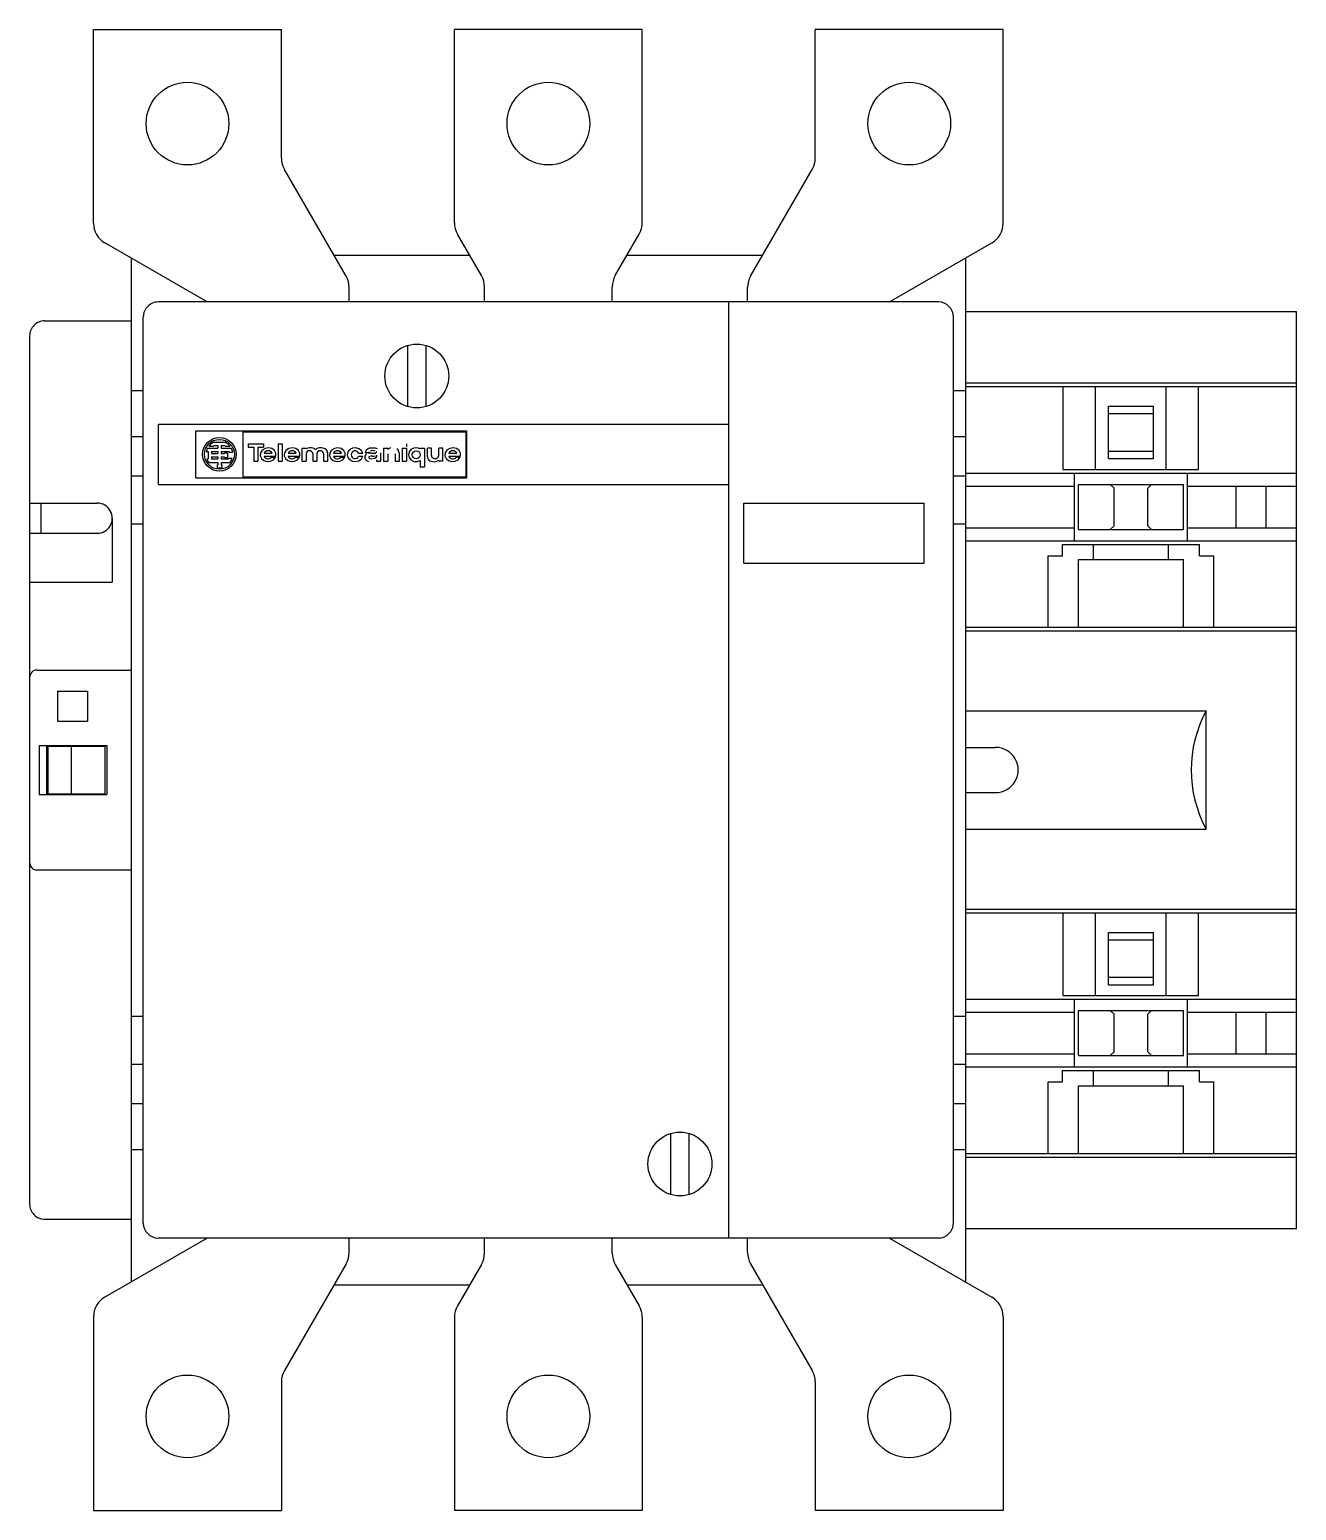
# Model space of a CAD drawing. Extents: x 0 to 168, y 0 to 197.
import ezdxf

# ---------------------------------------------------------------- set-up
doc = ezdxf.new("R2010")
doc.units = 0
doc.layers.add('ALPHA', color=255, linetype='CONTINUOUS')

# ---------------------------------------------------------------- blocks, each defined once
blk = doc.blocks.new('LC1F225')
at = {"layer": 'ALPHA'}
for p, q in [((-84.501694, 98.499977), (-59.501694, 98.499977)), ((-84.501694, 72.732033), (-84.501694, 98.499977)), ((-59.501694, 81.392296), (-59.501694, 98.499977)), ((-11.501694, 98.499977), (-36.501694, 98.499977)), ((-36.501694, 72.803825), (-36.501694, 98.499977)), ((-11.501694, 72.803825), (-11.501694, 98.499977)), ((36.498306, 98.499977), (11.498306, 98.499977)), ((11.498306, 81.392296), (11.498306, 98.499977)), ((36.498306, 72.732033), (36.498306, 98.499977)), ((-50.903618, 65.696159), (-59.09977, 79.892311)), ((2.900236, 65.696152), (11.096386, 79.892303)), ((-32.903622, 65.767937), (-36.099774, 71.303833)), ((-15.099774, 65.767944), (-11.903622, 71.303841)), ((-69.380158, 62.269562), (-83.001675, 70.133949)), ((21.376762, 62.269562), (34.998295, 70.133957)), ((-79.501694, 68.113243), (-79.501694, -68.113289)), ((-52.5224, 68.499977), (-34.480965, 68.499977)), ((-13.522435, 68.499977), (4.519027, 68.499977)), ((31.498306, 68.113243), (31.498306, -68.113289)), ((-50.501694, 62.269562), (-50.501694, 64.196144)), ((-32.501694, 62.269562), (-32.501694, 64.267937)), ((-15.501694, 62.269562), (-15.501694, 64.267937)), ((2.498306, 62.269562), (2.498306, 64.196144)), ((27.8759, 62.269562), (-75.879288, 62.269562)), ((0, -62.269562), (0, 62.269562)), ((-91.001694, 59.749977), (-79.501694, 59.749977)), ((-77.879288, -60.269562), (-77.879288, 60.269562)), ((29.8759, -60.269562), (29.8759, 60.269562)), ((31.498245, 60.999977), (75.498245, 60.999977)), ((75.498245, -61.000023), (75.498245, 60.999977)), ((-93.001694, 57.749977), (-93.001694, -57.750023)), ((-42.7267, 56.486), (-42.7267, 48.346748)), ((-40.276688, 56.486), (-40.276688, 48.346748)), ((31.498245, 51.499977), (75.498245, 51.499977)), ((-79.501694, 50.499977), (-77.879288, 50.499977)), ((29.8759, 50.499977), (31.498245, 50.499977)), ((31.498245, 50.999977), (75.498245, 50.999977)), ((44.498245, 39.999977), (44.498245, 50.999977)), ((48.798294, 39.999977), (48.798294, 50.999977)), ((58.198196, 39.999977), (58.198196, 50.999977)), ((62.498245, 39.999977), (62.498245, 50.999977)), ((50.498245, 48.399971), (56.498245, 48.399971)), ((50.498245, 41.4394), (50.498245, 48.399971)), ((50.498245, 47.419685), (56.498245, 47.419685)), ((56.498245, 41.4394), (56.498245, 48.399971)), ((-75.879288, 46.000015), (0, 46.000015)), ((-75.879288, 38.000015), (-75.879288, 46.000015)), ((-79.501694, 44.349983), (-77.879288, 44.349983)), ((-70.879288, 45.123855), (-34.879288, 45.123855)), ((-70.879288, 38.876022), (-70.879288, 45.123855)), ((-68.533493, 43.606521), (-66.977234, 43.606521)), ((-64.631439, 45.008575), (-34.994568, 45.008575)), ((-64.631439, 45.008575), (-64.631439, 38.991302)), ((-63.951309, 43.371689), (-61.885437, 43.371689)), ((-63.951309, 43.371689), (-63.951309, 42.952515)), ((-61.885437, 43.371689), (-61.885437, 42.952515)), ((-59.96167, 43.371689), (-59.96167, 41.066238)), ((-59.96167, 43.371689), (-59.407807, 43.371689)), ((-59.407807, 43.371689), (-59.407807, 41.066238)), ((-42.887589, 43.412109), (-42.887589, 42.985443)), ((-34.994568, 45.008575), (-34.994568, 38.991302)), ((-34.879288, 45.123855), (-34.879288, 38.876022)), ((29.8759, 44.349983), (31.498245, 44.349983)), ((-69.50438, 42.356964), (-69.272644, 42.356964)), ((-69.427475, 41.375168), (-69.272644, 41.375168)), ((-69.349549, 42.803223), (-67.978455, 42.803223)), ((-69.272644, 42.356964), (-69.272644, 41.375168)), ((-69.183441, 43.070999), (-68.558686, 43.070999)), ((-68.826462, 42.356964), (-68.826462, 42.089188)), ((-68.826462, 42.356964), (-67.978455, 42.356964)), ((-68.826462, 42.089188), (-67.978455, 42.089188)), ((-68.826462, 41.642929), (-67.978455, 41.642929)), ((-68.826462, 41.642929), (-68.826462, 41.375168)), ((-68.826462, 41.375168), (-67.978455, 41.375168)), ((-68.423325, 43.160248), (-67.978455, 43.160248)), ((-67.978455, 43.160248), (-67.978455, 42.803223)), ((-67.978455, 42.356964), (-67.978455, 42.089188)), ((-67.978455, 41.642929), (-67.978455, 41.375168)), ((-67.532273, 43.160248), (-67.532273, 42.803223)), ((-67.532273, 43.160248), (-67.087387, 43.160248)), ((-67.532273, 42.803223), (-66.161179, 42.803223)), ((-67.532273, 42.356964), (-66.464981, 42.356964)), ((-67.532273, 42.356964), (-67.532273, 42.089188)), ((-67.532273, 42.089188), (-67.085923, 42.089188)), ((-67.532273, 41.642929), (-67.532273, 41.375168)), ((-67.532273, 41.642929), (-67.085923, 41.642929)), ((-67.532273, 41.375168), (-66.571183, 41.375168)), ((-67.085923, 42.178436), (-67.085923, 42.089188)), ((-67.085923, 42.178436), (-66.684265, 42.178436)), ((-67.085923, 41.642929), (-67.085923, 41.55368)), ((-67.085923, 41.55368), (-66.684265, 41.55368)), ((-66.952042, 43.070999), (-66.327286, 43.070999)), ((-66.684265, 42.178436), (-66.684265, 41.55368)), ((-66.52826, 41.464416), (-66.052475, 41.464416)), ((-66.443589, 42.2677), (-65.990525, 42.2677)), ((-63.951309, 42.952515), (-63.195298, 42.952515)), ((-63.195298, 42.952515), (-63.195298, 41.066238)), ((-62.641449, 42.952515), (-62.641449, 41.066238)), ((-62.641449, 42.952515), (-61.885437, 42.952515)), ((-61.815415, 42.136627), (-60.742707, 42.136627)), ((-61.815415, 41.747391), (-60.247452, 41.747391)), ((-60.839981, 41.597687), (-60.300186, 41.597687)), ((-58.626602, 42.136627), (-57.554047, 42.136627)), ((-58.626602, 41.747391), (-57.058777, 41.747391)), ((-57.651306, 41.597687), (-57.111512, 41.597687)), ((-56.772995, 42.817779), (-56.772995, 41.066238)), ((-56.772995, 42.817779), (-56.218979, 42.817779)), ((-56.218979, 42.817779), (-56.218979, 42.709808)), ((-56.218979, 42.087891), (-56.218979, 41.066238)), ((-55.350769, 42.087891), (-55.350769, 41.066238)), ((-54.796768, 42.087891), (-54.796768, 41.066238)), ((-53.928559, 42.087891), (-53.928559, 41.066238)), ((-53.374558, 42.208649), (-53.374558, 41.066238)), ((-52.593491, 42.136627), (-51.520783, 42.136627)), ((-52.593491, 41.747391), (-51.025528, 41.747391)), ((-51.61821, 41.597687), (-51.078263, 41.597687)), ((-49.252625, 42.139603), (-48.690857, 42.139603)), ((-49.252625, 41.7444), (-48.690857, 41.7444)), ((-48.351898, 42.218964), (-47.865418, 42.218964)), ((-46.869919, 41.89476), (-46.869919, 41.607086)), ((-46.315903, 42.174789), (-46.315903, 41.066238)), ((-45.911759, 42.817779), (-45.911759, 41.066238)), ((-45.911759, 42.817779), (-45.357758, 42.817779)), ((-45.357758, 42.817779), (-45.357758, 42.643921)), ((-45.357758, 42.062134), (-45.357758, 41.066238)), ((-44.39975, 42.062134), (-44.39975, 41.066238)), ((-43.845734, 42.202652), (-43.845734, 41.058426)), ((-43.44159, 42.817779), (-43.44159, 41.066238)), ((-43.44159, 42.817779), (-42.887589, 42.817779)), ((-42.887589, 42.817779), (-42.887589, 41.066238)), ((-41.040268, 42.817779), (-41.040268, 42.728775)), ((-41.040268, 42.817779), (-40.48642, 42.817779)), ((-40.48642, 42.817779), (-40.48642, 40.326691)), ((-40.097199, 41.681343), (-40.097199, 42.817772)), ((-39.543198, 42.817757), (-40.097199, 42.817757)), ((-39.543198, 41.821861), (-39.543198, 42.817772)), ((-38.585188, 41.821861), (-38.585187, 42.817772)), ((-38.031186, 42.817757), (-38.585187, 42.817757)), ((-38.031187, 41.066215), (-38.031186, 42.817757)), ((-37.250138, 42.136627), (-36.177429, 42.136627)), ((-37.250138, 41.747391), (-35.682175, 41.747391)), ((-36.274704, 41.597687), (-35.734909, 41.597687)), ((50.498245, 42.419685), (56.498245, 42.419685)), ((50.498245, 41.4394), (56.498245, 41.4394)), ((-69.183441, 40.928894), (-67.978455, 40.928894)), ((-68.06781, 40.616501), (-67.978455, 40.616501)), ((-68.06781, 40.616501), (-68.06781, 40.214844)), ((-68.06781, 40.214844), (-67.442917, 40.214844)), ((-67.978455, 40.928894), (-67.978455, 40.616501)), ((-67.532273, 40.928894), (-66.327286, 40.928894)), ((-67.532273, 40.928894), (-67.532273, 40.616501)), ((-67.532273, 40.616501), (-67.442917, 40.616501)), ((-67.442917, 40.616501), (-67.442917, 40.214844)), ((-63.195298, 41.066238), (-62.641449, 41.066238)), ((-59.96167, 41.066238), (-59.407807, 41.066238)), ((-56.772995, 41.066238), (-56.218979, 41.066238)), ((-55.350769, 41.066238), (-54.796768, 41.066238)), ((-53.928559, 41.066238), (-53.374558, 41.066238)), ((-46.869919, 41.242447), (-46.869919, 41.066238)), ((-46.869919, 41.066238), (-46.315903, 41.066238)), ((-45.911759, 41.066238), (-45.357758, 41.066238)), ((-44.39975, 41.066238), (-43.845734, 41.066238)), ((-43.44159, 41.066238), (-42.887589, 41.066238)), ((-41.040268, 41.155228), (-41.040268, 40.326691)), ((-41.040268, 40.326691), (-40.48642, 40.326691)), ((-38.585188, 41.066215), (-38.585188, 41.240089)), ((-38.031187, 41.066215), (-38.585188, 41.066215)), ((31.498245, 39.499977), (75.498245, 39.499977)), ((44.498245, 39.999977), (62.498245, 39.999977)), ((45.998245, 30.499977), (45.998245, 39.499977)), ((60.998245, 30.499977), (60.998245, 39.499977)), ((-79.501694, 39.149971), (-77.879288, 39.149971)), ((-75.879288, 38.000015), (0, 38.000015)), ((-70.879288, 38.876022), (-34.879288, 38.876022)), ((-64.631439, 38.991302), (-34.994568, 38.991302)), ((29.8759, 39.149971), (31.498245, 39.149971)), ((31.498245, 37.767937), (45.998245, 37.767937)), ((46.498245, 31.997841), (46.498245, 37.997902)), ((46.498245, 37.997902), (60.498245, 37.997902)), ((51.248306, 37.499969), (50.748306, 37.997894)), ((51.248245, 32.499962), (51.248245, 37.499992)), ((55.748245, 32.499946), (55.748245, 37.499992)), ((55.748291, 37.499992), (56.248291, 37.997909)), ((60.498245, 31.997841), (60.498245, 37.997902)), ((60.998245, 37.767937), (75.498245, 37.767937)), ((67.498245, 32.232017), (67.498245, 37.767937)), ((71.498245, 32.232017), (71.498245, 37.767937)), ((-93.001694, 35.499977), (-84.001694, 35.499977)), ((-91.501694, 35.499977), (-91.501694, 31.499977)), ((1.998306, 27.500015), (1.998306, 35.500015)), ((1.998306, 35.500015), (25.998306, 35.500015)), ((25.998306, 27.500015), (25.998306, 35.500015)), ((-82.001694, 33.499977), (-82.001694, 24.999977)), ((-79.501694, 32.749977), (-77.879288, 32.749977)), ((29.8759, 32.749977), (31.498245, 32.749977)), ((31.498245, 32.232017), (45.998245, 32.232017)), ((46.498245, 31.997841), (60.498245, 31.997841)), ((50.74617, 31.997833), (51.248291, 32.499954)), ((56.248314, 31.997856), (55.748314, 32.499969)), ((60.998245, 32.232017), (75.498245, 32.232017)), ((-93.001694, 31.499977), (-84.001694, 31.499977)), ((31.498245, 30.499977), (75.498245, 30.499977)), ((44.398147, 29.999977), (62.598343, 29.999977)), ((44.398147, 28.499977), (44.398147, 29.999977)), ((48.498245, 27.999977), (48.498245, 29.999977)), ((58.498245, 27.999977), (58.498245, 29.999977)), ((62.598343, 28.499977), (62.598343, 29.999977)), ((42.498245, 28.499977), (44.398147, 28.499977)), ((42.498245, 18.999977), (42.498245, 28.499977)), ((46.498245, 27.999977), (60.498245, 27.999977)), ((46.498245, 18.999977), (46.498245, 27.999977)), ((60.498245, 18.999977), (60.498245, 27.999977)), ((62.598343, 28.499977), (64.498245, 28.499977)), ((64.498245, 18.999977), (64.498245, 28.499977)), ((1.998306, 27.500015), (25.998306, 27.500015)), ((-93.001694, 24.999977), (-82.001694, 24.999977)), ((31.498245, 18.999977), (75.498245, 18.999977)), ((31.498245, 18.499977), (75.498245, 18.499977)), ((-92.001694, 13.29998), (-79.501694, 13.29998)), ((-89.301697, 10.499977), (-85.301697, 10.499977)), ((-89.301697, 10.499977), (-89.301697, 6.499977)), ((-85.301697, 10.499977), (-85.301697, 6.499977)), ((-89.301697, 6.499977), (-85.301697, 6.499977)), ((31.498245, 7.849983), (63.498245, 7.849983)), ((63.498245, -7.850029), (63.498245, 7.849983)), ((-91.751694, 3.249977), (-82.751694, 3.249977)), ((-91.751694, 3.249977), (-91.751694, -3.250023)), ((-90.751694, 3.249977), (-90.751694, -3.250023)), ((-90.551697, 3.149971), (-82.951691, 3.149971)), ((-90.551697, -3.150017), (-90.551697, 3.149971)), ((-87.451691, -3.150017), (-87.451691, 3.149971)), ((-82.951691, -3.150017), (-82.951691, 3.149971)), ((-82.751694, 3.249977), (-82.751694, -3.250023)), ((31.498245, 2.999977), (35.498245, 2.999977)), ((-91.751694, -3.250023), (-82.751694, -3.250023)), ((-90.551697, -3.150017), (-82.951691, -3.150017)), ((31.498245, -3.000023), (35.498245, -3.000023)), ((31.498245, -7.850029), (63.498245, -7.850029)), ((-92.001694, -13.300026), (-79.501694, -13.300026)), ((31.498245, -18.500023), (75.498245, -18.500023)), ((31.498245, -19.000023), (75.498245, -19.000023)), ((44.498245, -30.000023), (44.498245, -19.000023)), ((48.798294, -30.000023), (48.798294, -19.000023)), ((58.198196, -30.000023), (58.198196, -19.000023)), ((62.498245, -30.000023), (62.498245, -19.000023)), ((50.498245, -21.600029), (56.498245, -21.600029)), ((50.498245, -28.5606), (50.498245, -21.600029)), ((56.498245, -28.5606), (56.498245, -21.600029)), ((50.498245, -22.580315), (56.498245, -22.580315)), ((50.498245, -27.580315), (56.498245, -27.580315)), ((50.498245, -28.5606), (56.498245, -28.5606)), ((31.498245, -30.500023), (75.498245, -30.500023)), ((44.498245, -30.000023), (62.498245, -30.000023)), ((45.998245, -39.500023), (45.998245, -30.500023)), ((60.998245, -39.500023), (60.998245, -30.500023)), ((-79.501694, -32.750023), (-77.879288, -32.750023)), ((29.8759, -32.750023), (31.498245, -32.750023)), ((31.498245, -32.232063), (45.998245, -32.232063)), ((46.498245, -38.002159), (46.498245, -32.002098)), ((46.498245, -32.002098), (60.498245, -32.002098)), ((51.248321, -32.500028), (50.748321, -32.002105)), ((51.248245, -37.500038), (51.248245, -32.500008)), ((55.748245, -37.500054), (55.748245, -32.500008)), ((55.748283, -32.500006), (56.248291, -32.002084)), ((60.498245, -38.002159), (60.498245, -32.002098)), ((60.998245, -32.232063), (75.498245, -32.232063)), ((67.498245, -37.767983), (67.498245, -32.232063)), ((71.498245, -37.767983), (71.498245, -32.232063)), ((-79.501694, -39.150023), (-77.879288, -39.150023)), ((29.8759, -39.150023), (31.498245, -39.150023)), ((31.498245, -37.767983), (45.998245, -37.767983)), ((46.498245, -38.002159), (60.498245, -38.002159)), ((50.746162, -38.002154), (51.248283, -37.500038)), ((56.248306, -38.002154), (55.748306, -37.500044)), ((60.998245, -37.767983), (75.498245, -37.767983)), ((31.498245, -39.500023), (75.498245, -39.500023)), ((44.398147, -40.000023), (62.598343, -40.000023)), ((44.398147, -41.500023), (44.398147, -40.000023)), ((48.498245, -42.000023), (48.498245, -40.000023)), ((58.498245, -42.000023), (58.498245, -40.000023)), ((62.598343, -41.500023), (62.598343, -40.000023)), ((42.498245, -41.500023), (44.398147, -41.500023)), ((42.498245, -51.000023), (42.498245, -41.500023)), ((46.498245, -42.000023), (60.498245, -42.000023)), ((46.498245, -51.000023), (46.498245, -42.000023)), ((60.498245, -51.000023), (60.498245, -42.000023)), ((62.598343, -41.500023), (64.498245, -41.500023)), ((64.498245, -51.000023), (64.498245, -41.500023)), ((-79.501694, -44.350023), (-77.879288, -44.350023)), ((29.8759, -44.350023), (31.498245, -44.350023)), ((-7.7267, -56.486046), (-7.7267, -48.346796)), ((-5.276688, -56.486046), (-5.276688, -48.346796)), ((-79.501694, -50.500023), (-77.879288, -50.500023)), ((29.8759, -50.500023), (31.498245, -50.500023)), ((31.498245, -51.000023), (75.498245, -51.000023)), ((31.498245, -51.500023), (75.498245, -51.500023)), ((-91.001694, -59.750023), (-79.501694, -59.750023)), ((31.498245, -61.000023), (75.498245, -61.000023)), ((-69.380078, -62.269562), (-83.001679, -70.133999)), ((27.8759, -62.269562), (-75.879288, -62.269562)), ((-50.501694, -64.19619), (-50.501694, -62.269562)), ((-32.501694, -64.267983), (-32.501694, -62.269562)), ((-15.501694, -64.267983), (-15.501694, -62.269562)), ((2.498306, -64.19619), (2.498306, -62.269562)), ((21.376686, -62.269562), (34.998295, -70.133999)), ((-50.903614, -65.696194), (-59.099766, -79.892346)), ((-32.903619, -65.767975), (-36.099771, -71.303871)), ((-15.099782, -65.767983), (-11.903631, -71.303879)), ((2.900228, -65.696194), (11.096378, -79.892346)), ((-52.5224, -68.500023), (-34.480968, -68.500023)), ((-13.522437, -68.500023), (4.519012, -68.500023)), ((-84.501694, -72.732079), (-84.501694, -98.500023)), ((-36.501694, -72.803871), (-36.501694, -98.500023)), ((-11.501694, -72.803871), (-11.501694, -98.500023)), ((36.498306, -72.732079), (36.498306, -98.500023)), ((-59.501694, -81.392342), (-59.501694, -98.500023)), ((11.498306, -81.392342), (11.498306, -98.500023)), ((-84.501694, -98.500023), (-59.501694, -98.500023)), ((-11.501694, -98.500023), (-36.501694, -98.500023)), ((36.498306, -98.500023), (11.498306, -98.500023))]:
    blk.add_line(p, q, dxfattribs=at)
for points in [[(-60.247413, 41.747383), (-60.249848, 42.146196), (-60.445392, 42.506694), (-60.797351, 42.761234), (-61.239686, 42.862053), (-61.689395, 42.790234), (-62.062097, 42.559254), (-62.287858, 42.212452), (-62.324316, 41.814904), (-62.164629, 41.441203), (-61.838763, 41.161473), (-61.407861, 41.0282), (-60.952778, 41.066392), (-60.558906, 41.268883), (-60.300151, 41.597677)], [(-60.74266, 42.13662), (-60.828617, 42.273646), (-60.954531, 42.38125), (-61.109231, 42.449883), (-61.278992, 42.473458), (-61.448753, 42.449883), (-61.603452, 42.38125), (-61.729367, 42.273646), (-61.815324, 42.13662)], [(-61.815324, 41.747383), (-61.743811, 41.627758), (-61.641593, 41.528892), (-61.51542, 41.457316), (-61.37363, 41.417757), (-61.225588, 41.41283), (-61.081074, 41.44286), (-60.949634, 41.505863), (-60.839951, 41.597677)], [(-57.058687, 41.747586), (-57.061222, 42.146385), (-57.256842, 42.506835), (-57.608843, 42.761308), (-58.051181, 42.862059), (-58.500862, 42.790182), (-58.873514, 42.559166), (-59.099218, 42.212353), (-59.135627, 41.814815), (-58.975908, 41.441141), (-58.65003, 41.161441), (-58.219135, 41.028194), (-57.764071, 41.066401), (-57.370219, 41.268893), (-57.111476, 41.597677)], [(-57.553985, 42.13662), (-57.639942, 42.273646), (-57.765856, 42.38125), (-57.920556, 42.449883), (-58.090317, 42.473458), (-58.260078, 42.449883), (-58.414778, 42.38125), (-58.540692, 42.273646), (-58.626649, 42.13662)], [(-58.626649, 41.747383), (-58.555136, 41.627758), (-58.452918, 41.528892), (-58.326746, 41.457316), (-58.184955, 41.417757), (-58.036913, 41.41283), (-57.892399, 41.44286), (-57.760959, 41.505863), (-57.651276, 41.597677)], [(-51.025591, 41.747586), (-51.028126, 42.146385), (-51.223746, 42.506835), (-51.575747, 42.761308), (-52.018085, 42.862059), (-52.467766, 42.790182), (-52.840418, 42.559166), (-53.066122, 42.212353), (-53.10253, 41.814815), (-52.942812, 41.441141), (-52.616934, 41.161441), (-52.186039, 41.028194), (-51.730975, 41.066401), (-51.337123, 41.268893), (-51.078379, 41.597677)], [(-51.520888, 42.13662), (-51.606846, 42.273646), (-51.73276, 42.38125), (-51.88746, 42.449883), (-52.057221, 42.473458), (-52.226981, 42.449883), (-52.381681, 42.38125), (-52.507595, 42.273646), (-52.593553, 42.13662)], [(-52.593553, 41.747383), (-52.52204, 41.627758), (-52.419821, 41.528892), (-52.293649, 41.457316), (-52.151859, 41.417757), (-52.003817, 41.41283), (-51.859302, 41.44286), (-51.727863, 41.505863), (-51.61818, 41.597677)], [(-48.690986, 42.139614), (-48.87163, 42.487552), (-49.1986, 42.741595), (-49.615622, 42.858019), (-50.050921, 42.816787), (-50.429577, 42.624995), (-50.686421, 42.315653), (-50.777246, 41.942001), (-50.68642, 41.568349), (-50.429577, 41.259007), (-50.05092, 41.067215), (-49.615621, 41.025983), (-49.1986, 41.142408), (-48.87163, 41.396451), (-48.690986, 41.744389)], [(-41.040324, 42.728777), (-41.454518, 42.855766), (-41.89127, 42.821393), (-42.273454, 42.631728), (-42.53358, 42.320263), (-42.625712, 41.942001), (-42.53358, 41.563739), (-42.273454, 41.252274), (-41.89127, 41.062609), (-41.454518, 41.028236), (-41.040324, 41.155225)], [(-35.682085, 41.747586), (-35.68462, 42.146385), (-35.88024, 42.506835), (-36.232241, 42.761308), (-36.674579, 42.862059), (-37.12426, 42.790182), (-37.496912, 42.559166), (-37.722616, 42.212353), (-37.759024, 41.814815), (-37.599306, 41.441141), (-37.273428, 41.161441), (-36.842533, 41.028194), (-36.387469, 41.066401), (-35.993617, 41.268893), (-35.734874, 41.597677)], [(-36.177383, 42.13662), (-36.26334, 42.273646), (-36.389254, 42.38125), (-36.543954, 42.449883), (-36.713715, 42.473458), (-36.883475, 42.449883), (-37.038175, 42.38125), (-37.164089, 42.273646), (-37.250047, 42.13662)], [(-37.250047, 41.747383), (-37.178534, 41.627758), (-37.076315, 41.528892), (-36.950143, 41.457316), (-36.808353, 41.417757), (-36.660311, 41.41283), (-36.515797, 41.44286), (-36.384357, 41.505863), (-36.274674, 41.597677)]]:
    blk.add_lwpolyline(points, dxfattribs=at)
for centre, radius in [((-72.001694, 85.999977), 5.5), ((-24.001694, 85.999977), 5.5), ((23.998306, 85.999977), 5.5), ((-41.501694, 52.416374), 4.25), ((-67.755356, 41.999939), 2.231371), ((-67.755356, 41.999939), 1.985919), ((-41.58226, 41.942001), 0.534451), ((-6.501694, -52.41642), 4.25), ((-72.001694, -86.000023), 5.5), ((-24.001694, -86.000023), 5.5), ((23.998306, -86.000023), 5.5)]:
    blk.add_circle(centre, radius, dxfattribs=at)
for centre, radius, start, end in [((-56.501694, 81.392296), 3, 179.999909, 209.999903), ((8.498306, 81.392296), 3, 330.000098, 0.000092), ((-81.501694, 72.732033), 3, 179.999964, 239.999952), ((-33.501694, 72.803825), 3, 180.000087, 210.000081), ((-14.501694, 72.803825), 3, 329.999907, 359.999901), ((33.498306, 72.732033), 3, 300.000077, 0.000037), ((-53.501694, 64.196144), 3, 0.00001799, 30.000011), ((-35.501694, 64.267937), 3, 0.00001799, 30.000011), ((-12.501694, 64.267937), 3, 149.99997, 179.999964), ((5.498306, 64.196144), 3, 149.99997, 179.999964), ((-75.879288, 60.269562), 2, 90.000003, 180.000005), ((27.8759, 60.269562), 2, 0.00000501, 90.000003), ((-91.001694, 57.749977), 2, 89.999982, 180.000019), ((-67.755356, 41.999939), 1.785097, 115.841975, 143.130111), ((-67.755356, 41.999939), 1.785097, 36.869897, 64.158043), ((-67.755356, 41.999939), 1.785097, 153.256276, 168.46301), ((-67.755356, 41.999939), 1.785097, 200.487321, 216.869885), ((-67.755356, 41.999939), 1.338822, 119.926483, 126.86989), ((-67.755356, 41.999939), 1.338822, 53.130085, 60.073535), ((-67.755356, 41.999939), 1.338822, 332.181852, 336.421815), ((-67.755356, 41.999939), 1.338822, 11.536958, 15.466014), ((-67.755356, 41.999939), 1.785097, 323.130102, 342.542402), ((-67.755356, 41.999939), 1.785097, 8.626922, 26.743691), ((-55.650193, 41.829727), 1.047943, 69.512638, 122.878382), ((-55.859665, 42.087891), 0.359295, 128.682676, 180.000019), ((-55.784806, 41.9944), 0.47906, 51.317783, 128.682567), ((-55.709961, 42.087891), 0.359295, 0, 51.317759), ((-55.545304, 42.110199), 0.748531, 39.954103, 69.512638), ((-54.482407, 42.245407), 0.598825, 108.12643, 144.765859), ((-54.437439, 42.087891), 0.359295, 128.682676, 180.000019), ((-54.272797, 41.605163), 1.272503, 63.612284, 108.126375), ((-54.362595, 41.9944), 0.47906, 51.317783, 128.682567), ((-54.287735, 42.087891), 0.359295, 0, 51.317759), ((-53.973374, 42.208649), 0.598825, 0, 63.612393), ((-49.721817, 41.942001), 0.509001, 22.844766, 337.15524), ((-47.902771, 41.597687), 0.523972, 121.643156, 226.388642), ((-47.827927, 42.218964), 0.523972, 123.565335, 180.000019), ((-47.579636, 41.844742), 0.97309, 101.469509, 123.565335), ((-47.618439, 40.51918), 1.646769, 83.312899, 102.239517), ((-47.738129, 41.582718), 0.145195, 120.410334, 254.119866), ((-47.685684, 42.218964), 0.179648, 134.09918, 180.000019), ((-47.49115, 42.451004), 1.047943, 254.119838, 306.360021), ((-47.356385, 40.744369), 2.095887, 72.842438, 101.469509), ((-47.348923, 41.51535), 0.97309, 70.423403, 109.639945), ((-47.535981, 40.115585), 1.646769, 84.72112, 93.88248), ((-47.244187, 43.716019), 1.571915, 263.312453, 278.890038), ((-47.289002, 42.79895), 1.047943, 264.710074, 285.826669), ((-47.036026, 42.384827), 0.224559, 278.851243, 298.677643), ((-46.982117, 42.286316), 0.11228, 298.677588, 55.411832), ((-44.863816, 42.185898), 0.673678, 101.537319, 137.166591), ((-44.44458, 42.202652), 0.598825, 0, 63.612393), ((-39.498383, 41.681351), 0.598825, 179.999964, 243.612357), ((-39.183884, 41.821869), 0.359295, 179.999964, 243.610062), ((-39.064194, 42.063263), 0.628766, 243.610253, 296.38789), ((-38.944382, 41.821869), 0.359295, 296.387999, 359.999955), ((-47.799362, 41.705948), 0.673678, 226.254729, 258.372478), ((-39.19896, 42.284836), 1.272503, 243.612221, 281.537092), ((-39.079148, 41.698105), 0.673678, 281.537256, 317.166528), ((-84.001694, 33.499977), 2, 270.000028, 90.000047), ((-92.001694, 12.29998), 1, 89.999982, 179.999909), ((77.904007, -0.000023), 16.405624, 151.41289, 208.587092), ((35.498245, -0.000023), 3, 269.999973, 90.000047), ((-92.001694, -12.300026), 1, 179.999964, 270.000001), ((-91.001694, -57.750023), 2, 179.999978, 270.000028), ((-75.879288, -60.269562), 2, 180.000005, 270.000001), ((27.8759, -60.269562), 2, 270.000001, 0.00001), ((-53.501694, -64.19619), 3, 329.999989, 359.999983), ((-35.501694, -64.267983), 3, 329.999989, 359.999983), ((-12.501694, -64.267983), 3, 180.000032, 210.000026), ((5.498306, -64.19619), 3, 180.000032, 210.000026), ((-81.501694, -72.732079), 3, 120.000031, 180.000019), ((33.498306, -72.732079), 3, 359.999955, 59.999943), ((-33.501694, -72.803871), 3, 149.999915, 179.999909), ((-14.501694, -72.803871), 3, 0.0000913, 30.000086), ((-56.501694, -81.392342), 3, 150.000079, 180.000073), ((8.498306, -81.392342), 3, 359.999901, 29.999895)]:
    blk.add_arc(centre, radius, start, end, dxfattribs=at)

msp = doc.modelspace()

# ---------------------------------------------------------------- block references
msp.add_blockref('LC1F225', (93.001694, 98.500023))

doc.saveas('drawing.dxf')
